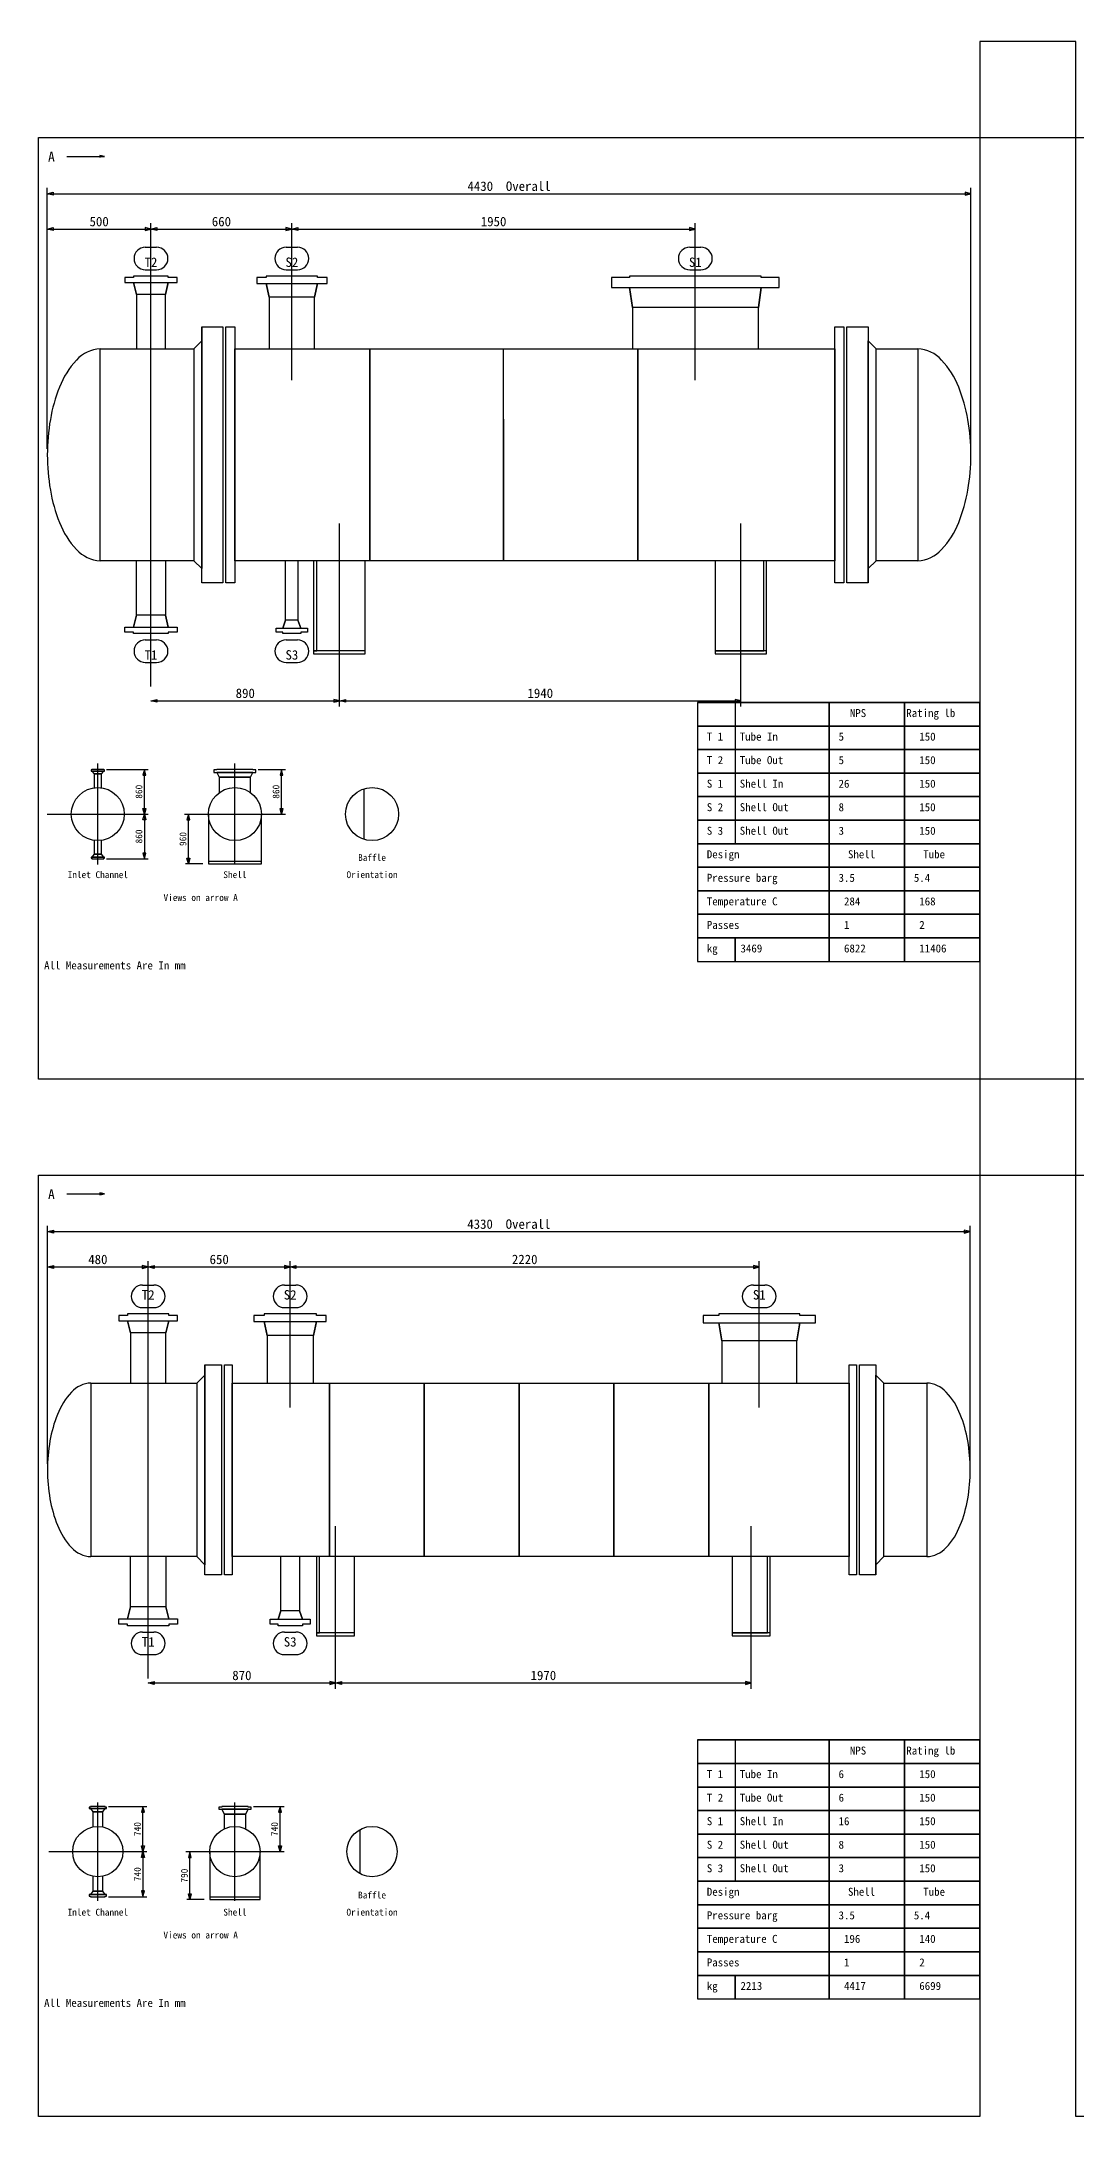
# Model space of a CAD drawing. Header units: millimetres. Extents: x -3006 to 2296, y -71 to 9552.
# Drawn here: x -1923 to -844, y 2090 to 4250 of the extents above; entities that cross this region are included whole.
import ezdxf
from ezdxf.enums import TextEntityAlignment as Align

# ---------------------------------------------------------------- set-up
doc = ezdxf.new("R2010")
doc.units = ezdxf.units.MM
for name, color, linetype in [('1', 7, 'Continuous'), ('11', 7, 'Continuous'), ('12', 7, 'Continuous'), ('2', 7, 'Continuous'), ('7', 7, 'Continuous'), ('8', 7, 'Continuous')]:
    doc.layers.add(name, color=color, linetype=linetype)

msp = doc.modelspace()

# ---------------------------------------------------------------- linework, layer by layer
msp.add_line((-1861.885, 3049.318), (-1856.983, 3050.299))
at = {"color": 1}
for points in [[(-945.219, 4150.364), (-845.219, 4150.364), (-845.219, 4250.364), (-945.219, 4250.364)], [(-945.219, 3069.972), (-845.219, 3069.972), (-845.219, 3169.972), (-945.219, 3169.972)]]:
    msp.add_lwpolyline(points, close=True, dxfattribs=at)
at = {"layer": '1'}
for p, q in [((-1896.199, 4130.692), (-1856.983, 4130.692)), ((-1916.577, 3826.11), (-1916.577, 4097.987)), ((-954.468, 3826.11), (-954.468, 4097.987)), ((-1808.6, 3578.78), (-1808.6, 4061.184)), ((-1808.6, 3959.575), (-1808.6, 4061.184)), ((-1661.8, 3897.807), (-1661.8, 4061.184)), ((-1241.509, 3897.807), (-1241.509, 4061.184)), ((-1814.483, 4036.184), (-1802.718, 4036.184)), ((-1667.682, 4036.184), (-1655.917, 4036.184)), ((-1247.391, 4036.184), (-1235.626, 4036.184)), ((-1814.483, 4012.655), (-1802.718, 4012.655)), ((-1667.682, 4012.655), (-1655.917, 4012.655)), ((-1247.391, 4012.655), (-1235.626, 4012.655)), ((-1612.113, 3557.701), (-1612.113, 3748.285)), ((-1193.973, 3557.701), (-1193.973, 3748.285)), ((-1814.483, 3627.309), (-1802.718, 3627.309)), ((-1667.682, 3627.309), (-1655.917, 3627.309)), ((-1814.483, 3603.78), (-1802.718, 3603.78)), ((-1667.682, 3603.78), (-1655.917, 3603.78)), ((-1863.986, 3393.184), (-1863.986, 3498.452)), ((-1854.764, 3492.414), (-1811.352, 3492.414)), ((-1721.129, 3393.184), (-1721.129, 3498.452)), ((-1696.851, 3492.414), (-1668.495, 3492.414)), ((-1916.62, 3445.818), (-1811.352, 3445.818)), ((-1773.763, 3445.818), (-1668.495, 3445.818)), ((-1854.764, 3399.222), (-1811.352, 3399.222)), ((-1754.715, 3393.943), (-1772.573, 3393.943)), ((-1896.199, 3050.299), (-1856.983, 3050.299)), ((-1916.374, 2769.095), (-1916.374, 3017.162)), ((-955.115, 2769.095), (-955.115, 3017.162)), ((-1811.474, 2545.521), (-1811.474, 2980.414)), ((-1811.474, 2878.394), (-1811.474, 2980.414)), ((-1663.579, 2827.74), (-1663.579, 2980.414)), ((-1174.922, 2827.74), (-1174.922, 2980.414)), ((-1817.356, 2955.414), (-1805.591, 2955.414)), ((-1669.461, 2955.414), (-1657.697, 2955.414)), ((-1180.805, 2955.414), (-1169.04, 2955.414)), ((-1817.356, 2931.884), (-1805.591, 2931.884)), ((-1669.461, 2931.884), (-1657.697, 2931.884)), ((-1180.805, 2931.884), (-1169.04, 2931.884)), ((-1616.297, 2534.965), (-1616.297, 2704.323)), ((-1183.279, 2534.965), (-1183.279, 2704.323)), ((-1817.356, 2594.051), (-1805.591, 2594.051)), ((-1669.461, 2594.051), (-1657.697, 2594.051)), ((-1817.356, 2570.521), (-1805.591, 2570.521)), ((-1669.461, 2570.521), (-1657.697, 2570.521)), ((-1863.986, 2314.26), (-1863.986, 2416.59)), ((-1852.724, 2412.407), (-1812.821, 2412.407)), ((-1721.129, 2314.26), (-1721.129, 2416.59)), ((-1701.782, 2412.407), (-1669.964, 2412.407)), ((-1915.151, 2365.425), (-1812.821, 2365.425)), ((-1772.294, 2365.425), (-1669.964, 2365.425)), ((-1852.724, 2318.442), (-1812.821, 2318.442)), ((-1753.246, 2315.386), (-1771.103, 2315.386))]:
    msp.add_line(p, q, dxfattribs=at)
for points in [[(-1856.983, 4130.692), (-1861.885, 4131.672), (-1861.885, 4129.712)], [(-1916.577, 4091.859), (-1910.554, 4093.365), (-1910.554, 4090.354), (-1916.577, 4091.859), (-954.468, 4091.859), (-960.49, 4093.365), (-960.49, 4090.354), (-954.468, 4091.859)], [(-1916.577, 4055.078), (-1910.554, 4056.584), (-1910.554, 4053.573), (-1916.577, 4055.078), (-1808.6, 4055.078), (-1814.623, 4056.584), (-1814.623, 4053.573), (-1808.6, 4055.078)], [(-1808.6, 4055.078), (-1802.578, 4056.584), (-1802.578, 4053.573), (-1808.6, 4055.078), (-1661.907, 4055.078), (-1667.93, 4056.584), (-1667.93, 4053.573), (-1661.907, 4055.078)], [(-1661.907, 4055.078), (-1655.67, 4056.584), (-1655.67, 4053.573), (-1661.907, 4055.078), (-1241.616, 4055.078), (-1247.639, 4056.584), (-1247.639, 4053.573), (-1241.616, 4055.078)], [(-1808.6, 3563.807), (-1802.578, 3565.312), (-1802.578, 3562.301), (-1808.6, 3563.807), (-1612.006, 3563.807), (-1618.243, 3565.312), (-1618.243, 3562.301), (-1612.006, 3563.807)], [(-1612.006, 3563.807), (-1605.983, 3565.312), (-1605.983, 3562.301), (-1612.006, 3563.807), (-1193.866, 3563.807), (-1200.103, 3565.312), (-1200.103, 3562.301), (-1193.866, 3563.807)], [(-1815.505, 3445.818), (-1817.013, 3451.743), (-1813.997, 3451.743), (-1815.505, 3445.818), (-1815.505, 3492.36), (-1817.013, 3486.434), (-1813.997, 3486.434), (-1815.505, 3492.36)], [(-1672.648, 3445.818), (-1674.156, 3451.743), (-1671.14, 3451.743), (-1672.648, 3445.818), (-1672.648, 3492.36), (-1674.156, 3486.434), (-1671.14, 3486.434), (-1672.648, 3492.36)], [(-1815.505, 3445.818), (-1813.997, 3439.893), (-1817.013, 3439.893), (-1815.505, 3445.818), (-1815.505, 3399.276), (-1813.997, 3405.202), (-1817.013, 3405.202), (-1815.505, 3399.276)], [(-1769.61, 3393.89), (-1771.118, 3399.923), (-1768.102, 3399.923), (-1769.61, 3393.89), (-1769.61, 3445.818), (-1771.118, 3439.893), (-1768.102, 3439.893), (-1769.61, 3445.818)], [(-1856.983, 3050.299), (-1861.885, 3051.279), (-1861.885, 3049.318)], [(-1916.374, 3011.034), (-1910.216, 3012.574), (-1910.216, 3009.495), (-1916.374, 3011.034), (-955.115, 3011.034), (-961.273, 3012.574), (-961.273, 3009.495), (-955.115, 3011.034)], [(-1916.374, 2974.308), (-1910.216, 2975.848), (-1910.216, 2972.769), (-1916.374, 2974.308), (-1811.474, 2974.308), (-1817.631, 2975.848), (-1817.631, 2972.769), (-1811.474, 2974.308)], [(-1811.474, 2974.308), (-1805.316, 2975.848), (-1805.316, 2972.769), (-1811.474, 2974.308), (-1663.469, 2974.308), (-1669.627, 2975.848), (-1669.627, 2972.769), (-1663.469, 2974.308)], [(-1663.469, 2974.308), (-1657.531, 2975.848), (-1657.531, 2972.769), (-1663.469, 2974.308), (-1174.812, 2974.308), (-1180.97, 2975.848), (-1180.97, 2972.769), (-1174.812, 2974.308)], [(-1811.474, 2541.071), (-1805.316, 2542.61), (-1805.316, 2539.531), (-1811.474, 2541.071), (-1616.407, 2541.071), (-1622.345, 2542.61), (-1622.345, 2539.531), (-1616.407, 2541.071)], [(-1616.407, 2541.071), (-1610.249, 2542.61), (-1610.249, 2539.531), (-1616.407, 2541.071), (-1183.169, 2541.071), (-1189.327, 2542.61), (-1189.327, 2539.531), (-1183.169, 2541.071)], [(-1817.004, 2365.425), (-1818.532, 2371.409), (-1815.476, 2371.409), (-1817.004, 2365.425), (-1817.004, 2412.407), (-1818.532, 2406.423), (-1815.476, 2406.423), (-1817.004, 2412.407)], [(-1674.146, 2365.425), (-1675.674, 2371.409), (-1672.619, 2371.409), (-1674.146, 2365.425), (-1674.146, 2412.407), (-1675.674, 2406.423), (-1672.619, 2406.423), (-1674.146, 2412.407)], [(-1817.004, 2365.425), (-1815.476, 2359.44), (-1818.532, 2359.44), (-1817.004, 2365.425), (-1817.004, 2318.442), (-1815.476, 2324.426), (-1818.532, 2324.426), (-1817.004, 2318.442)], [(-1768.111, 2315.386), (-1769.639, 2321.371), (-1766.583, 2321.371), (-1768.111, 2315.386), (-1768.111, 2365.425), (-1769.639, 2359.44), (-1766.583, 2359.44), (-1768.111, 2365.425)]]:
    msp.add_lwpolyline(points, dxfattribs=at)
for centre, start, end in [((-1814.483, 4024.42), 90, 270), ((-1802.718, 4024.42), 270, 90), ((-1667.682, 4024.42), 90, 270), ((-1655.917, 4024.42), 270, 90), ((-1247.391, 4024.42), 90, 270), ((-1235.626, 4024.42), 270, 90), ((-1814.483, 3615.545), 90, 270), ((-1802.718, 3615.545), 270, 90), ((-1667.682, 3615.545), 90, 270), ((-1655.917, 3615.545), 270, 90), ((-1817.356, 2943.649), 90, 270), ((-1805.591, 2943.649), 270, 90), ((-1669.461, 2943.649), 90, 270), ((-1657.697, 2943.649), 270, 90), ((-1180.805, 2943.649), 90, 270), ((-1169.04, 2943.649), 270, 90), ((-1817.356, 2582.286), 90, 270), ((-1805.591, 2582.286), 270, 90), ((-1669.461, 2582.286), 90, 270), ((-1657.697, 2582.286), 270, 90)]:
    msp.add_arc(centre, 11.765, start, end, dxfattribs=at)
at = {"layer": '11'}
for points in [[(-1925.611, 4150.364), (-945.219, 4150.364), (-945.219, 3169.972), (-1925.611, 3169.972), (-1925.611, 4150.364)], [(-845.219, 4150.364), (135.174, 4150.364), (135.174, 3169.972), (-845.219, 3169.972), (-845.219, 4150.364)], [(-1239.336, 3562.065), (-945.219, 3562.065), (-1239.336, 3562.065), (-1239.336, 3537.555), (-945.219, 3537.555), (-1239.336, 3537.555), (-1239.336, 3513.045), (-945.219, 3513.045), (-1239.336, 3513.045), (-1239.336, 3488.535), (-945.219, 3488.535), (-1239.336, 3488.535), (-1239.336, 3464.025), (-945.219, 3464.025), (-1239.336, 3464.025), (-1239.336, 3439.516), (-945.219, 3439.516), (-1239.336, 3439.516), (-1239.336, 3415.006), (-945.219, 3415.006), (-1239.336, 3415.006), (-1239.336, 3390.496), (-945.219, 3390.496), (-1239.336, 3390.496), (-1239.336, 3365.986), (-945.219, 3365.986), (-1239.336, 3365.986), (-1239.336, 3341.476), (-945.219, 3341.476), (-1239.336, 3341.476), (-1239.336, 3316.966), (-945.219, 3316.966), (-1239.336, 3316.966), (-1239.336, 3292.457), (-1200.121, 3292.457), (-1200.121, 3316.966), (-1200.121, 3292.457), (-1102.081, 3292.457), (-1102.081, 3562.065), (-1102.081, 3292.457), (-1023.65, 3292.457), (-1023.65, 3562.065), (-1023.65, 3292.457), (-945.219, 3292.457), (-945.219, 3562.065), (-1200.121, 3562.065), (-1200.121, 3415.006)], [(-1925.611, 3069.972), (-945.219, 3069.972), (-945.219, 2089.58), (-1925.611, 2089.58), (-1925.611, 3069.972)], [(-845.219, 3069.972), (135.173, 3069.972), (135.173, 2089.58), (-845.219, 2089.58), (-845.219, 3069.972)], [(-1239.336, 2481.671), (-945.219, 2481.671), (-1239.336, 2481.671), (-1239.336, 2457.161), (-945.219, 2457.161), (-1239.336, 2457.161), (-1239.336, 2432.651), (-945.219, 2432.651), (-1239.336, 2432.651), (-1239.336, 2408.142), (-945.219, 2408.142), (-1239.336, 2408.142), (-1239.336, 2383.632), (-945.219, 2383.632), (-1239.336, 2383.632), (-1239.336, 2359.122), (-945.219, 2359.122), (-1239.336, 2359.122), (-1239.336, 2334.612), (-945.219, 2334.612), (-1239.336, 2334.612), (-1239.336, 2310.102), (-945.219, 2310.102), (-1239.336, 2310.102), (-1239.336, 2285.593), (-945.219, 2285.593), (-1239.336, 2285.593), (-1239.336, 2261.083), (-945.219, 2261.083), (-1239.336, 2261.083), (-1239.336, 2236.573), (-945.219, 2236.573), (-1239.336, 2236.573), (-1239.336, 2212.063), (-1200.121, 2212.063), (-1200.121, 2236.573), (-1200.121, 2212.063), (-1102.081, 2212.063), (-1102.081, 2481.671), (-1102.081, 2212.063), (-1023.65, 2212.063), (-1023.65, 2481.671), (-1023.65, 2212.063), (-945.219, 2212.063), (-945.219, 2481.671), (-1200.121, 2481.671), (-1200.121, 2334.612)]]:
    msp.add_lwpolyline(points, dxfattribs=at)
at = {"layer": '2'}
for p, q in [((-1861.406, 3930.325), (-1861.406, 3930.325)), ((-1009.639, 3930.325), (-1009.639, 3930.325)), ((-1861.406, 3709.64), (-1861.406, 3709.64)), ((-1009.639, 3709.64), (-1009.639, 3709.64)), ((-1586.891, 3471.336), (-1586.891, 3420.3)), ((-1748.763, 3445.818), (-1748.763, 3393.943)), ((-1693.495, 3393.943), (-1693.495, 3445.818)), ((-1748.763, 3396.92), (-1693.495, 3396.92)), ((-1748.763, 3393.943), (-1693.495, 3393.943)), ((-1871.181, 2853.354), (-1871.181, 2853.354)), ((-1000.308, 2853.354), (-1000.308, 2853.354)), ((-1871.181, 2672.581), (-1871.181, 2672.581)), ((-1000.308, 2672.581), (-1000.308, 2672.581)), ((-1590.495, 2343.085), (-1590.495, 2387.764)), ((-1747.294, 2365.425), (-1747.294, 2315.386)), ((-1694.964, 2315.386), (-1694.964, 2365.425)), ((-1747.294, 2318.363), (-1694.964, 2318.363)), ((-1747.294, 2315.386), (-1694.964, 2315.386))]:
    msp.add_line(p, q, dxfattribs=at)
for points in [[(-1793.544, 3930.325), (-1793.544, 3986.894), (-1790.533, 3999.369), (-1781.284, 3999.369), (-1781.284, 4004.532), (-1790.533, 4004.532), (-1790.533, 4006.037), (-1826.668, 4006.037), (-1826.668, 4004.532), (-1835.917, 4004.532), (-1835.917, 3999.369), (-1826.668, 3999.369), (-1790.533, 3999.369), (-1793.544, 3986.894), (-1823.657, 3986.894), (-1826.668, 3999.369), (-1823.657, 3986.894), (-1823.657, 3930.325)], [(-1638.247, 3930.325), (-1638.247, 3984.098), (-1635.236, 3998.294), (-1624.911, 3998.294), (-1624.911, 4004.532), (-1635.236, 4004.532), (-1635.236, 4006.037), (-1688.579, 4006.037), (-1688.579, 4004.532), (-1698.473, 4004.532), (-1698.473, 3998.294), (-1688.579, 3998.294), (-1635.236, 3998.294), (-1638.247, 3984.098), (-1685.567, 3984.098), (-1688.579, 3998.294), (-1685.567, 3984.098), (-1685.567, 3930.325)], [(-1175.798, 3930.325), (-1175.798, 3973.343), (-1172.787, 3994.207), (-1154.289, 3994.207), (-1154.289, 4004.532), (-1172.787, 4004.532), (-1172.787, 4006.037), (-1310.016, 4006.037), (-1310.016, 4004.532), (-1328.944, 4004.532), (-1328.944, 3994.207), (-1310.016, 3994.207), (-1172.787, 3994.207), (-1175.798, 3973.343), (-1307.004, 3973.343), (-1310.016, 3994.207), (-1307.004, 3973.343), (-1307.004, 3930.325)], [(-1763.861, 3930.325), (-1755.688, 3938.498), (-1755.688, 3953.34), (-1733.748, 3953.34), (-1733.748, 3686.625), (-1755.688, 3686.625), (-1755.688, 3953.34), (-1755.688, 3701.466), (-1763.861, 3709.64)], [(-1730.737, 3953.34), (-1721.273, 3953.34), (-1721.273, 3686.625), (-1730.737, 3686.625), (-1730.737, 3953.34)], [(-1096.214, 3953.34), (-1086.75, 3953.34), (-1086.75, 3686.625), (-1096.214, 3686.625), (-1096.214, 3953.34)], [(-1053.195, 3709.64), (-1061.369, 3701.466), (-1061.369, 3686.625), (-1083.738, 3686.625), (-1083.738, 3953.34), (-1061.369, 3953.34), (-1061.369, 3686.625), (-1061.369, 3938.498), (-1053.195, 3930.325)], [(-1861.513, 3930.325), (-1763.861, 3930.325), (-1763.861, 3709.64), (-1861.513, 3709.64), (-1861.513, 3930.325)], [(-1721.273, 3930.325), (-1096.214, 3930.325), (-1096.214, 3709.64), (-1721.273, 3709.64), (-1721.273, 3930.325)], [(-1053.195, 3930.325), (-1009.746, 3930.325), (-1009.746, 3709.64), (-1053.195, 3709.64), (-1053.195, 3930.325)], [(-1793.544, 3709.64), (-1793.544, 3653.07), (-1790.533, 3640.595), (-1781.284, 3640.595), (-1781.284, 3635.433), (-1790.533, 3635.433), (-1790.533, 3633.927), (-1826.668, 3633.927), (-1826.668, 3635.433), (-1835.917, 3635.433), (-1835.917, 3640.595), (-1826.668, 3640.595), (-1790.533, 3640.595), (-1793.544, 3653.07), (-1823.657, 3653.07), (-1826.668, 3640.595), (-1823.657, 3653.07), (-1823.657, 3709.64)], [(-1655.454, 3709.64), (-1655.454, 3647.693), (-1652.443, 3639.519), (-1645.56, 3639.519), (-1645.56, 3635.433), (-1652.443, 3635.433), (-1652.443, 3633.927), (-1671.371, 3633.927), (-1671.371, 3635.433), (-1678.254, 3635.433), (-1678.254, 3639.519), (-1671.371, 3639.519), (-1652.443, 3639.519), (-1655.454, 3647.693), (-1668.36, 3647.693), (-1671.371, 3639.519), (-1668.36, 3647.693), (-1668.36, 3709.64)], [(-1585.334, 3612.848), (-1585.334, 3709.64), (-1639.107, 3709.64), (-1639.107, 3612.848), (-1585.334, 3612.848), (-1585.334, 3615.859), (-1639.107, 3615.859), (-1635.881, 3615.859), (-1635.881, 3709.64)], [(-1167.194, 3612.848), (-1167.194, 3709.64), (-1220.967, 3709.64), (-1220.967, 3612.848), (-1167.194, 3612.848), (-1167.194, 3615.859), (-1220.967, 3615.859), (-1170.205, 3615.859), (-1170.205, 3709.64)], [(-1860.215, 3473.183), (-1860.215, 3487.619), (-1857.845, 3490.528), (-1857.091, 3490.528), (-1857.091, 3491.821), (-1857.845, 3491.821), (-1857.845, 3492.36), (-1870.127, 3492.36), (-1870.127, 3491.821), (-1870.881, 3491.821), (-1870.881, 3490.528), (-1870.127, 3490.528), (-1857.845, 3490.528), (-1870.127, 3490.528), (-1867.757, 3487.619), (-1860.215, 3487.619), (-1867.757, 3487.619), (-1867.757, 3473.183)], [(-1704.753, 3468.012), (-1704.753, 3484.172), (-1702.383, 3489.235), (-1699.259, 3489.235), (-1699.259, 3491.821), (-1702.383, 3491.821), (-1702.383, 3492.36), (-1739.875, 3492.36), (-1739.875, 3491.821), (-1742.999, 3491.821), (-1742.999, 3489.235), (-1739.875, 3489.235), (-1702.383, 3489.235), (-1739.875, 3489.235), (-1737.505, 3484.172), (-1704.753, 3484.172), (-1737.505, 3484.172), (-1737.505, 3468.012)], [(-1867.757, 3418.453), (-1867.757, 3404.017), (-1870.127, 3401.108), (-1870.881, 3401.108), (-1870.881, 3399.815), (-1870.127, 3399.815), (-1870.127, 3399.276), (-1857.845, 3399.276), (-1857.845, 3399.815), (-1857.091, 3399.815), (-1857.091, 3401.108), (-1857.845, 3401.108), (-1870.127, 3401.108), (-1857.845, 3401.108), (-1860.215, 3404.017), (-1867.757, 3404.017), (-1860.215, 3404.017), (-1860.215, 3418.453)], [(-1793, 2853.354), (-1793, 2905.694), (-1789.922, 2918.229), (-1780.905, 2918.229), (-1780.905, 2923.727), (-1789.922, 2923.727), (-1789.922, 2925.267), (-1833.025, 2925.267), (-1833.025, 2923.727), (-1842.042, 2923.727), (-1842.042, 2918.229), (-1833.025, 2918.229), (-1789.922, 2918.229), (-1793, 2905.694), (-1829.947, 2905.694), (-1833.025, 2918.229), (-1829.947, 2905.694), (-1829.947, 2853.354)], [(-1639.278, 2853.354), (-1639.278, 2902.835), (-1636.199, 2917.35), (-1626.083, 2917.35), (-1626.083, 2923.727), (-1636.199, 2923.727), (-1636.199, 2925.267), (-1690.739, 2925.267), (-1690.739, 2923.727), (-1701.295, 2923.727), (-1701.295, 2917.35), (-1690.739, 2917.35), (-1636.199, 2917.35), (-1639.278, 2902.835), (-1687.66, 2902.835), (-1690.739, 2917.35), (-1687.66, 2902.835), (-1687.66, 2853.354)], [(-1135.667, 2853.354), (-1135.667, 2897.337), (-1132.588, 2916.03), (-1116.314, 2916.03), (-1116.314, 2923.727), (-1132.588, 2923.727), (-1132.588, 2925.267), (-1217.037, 2925.267), (-1217.037, 2923.727), (-1233.311, 2923.727), (-1233.311, 2916.03), (-1217.037, 2916.03), (-1132.588, 2916.03), (-1135.667, 2897.337), (-1213.958, 2897.337), (-1217.037, 2916.03), (-1213.958, 2897.337), (-1213.958, 2853.354)], [(-1871.071, 2853.354), (-1760.673, 2853.354), (-1760.673, 2672.581), (-1871.071, 2672.581), (-1871.071, 2853.354)], [(-1760.673, 2853.354), (-1752.316, 2861.71), (-1752.316, 2872.267), (-1735.162, 2872.267), (-1735.162, 2653.669), (-1752.316, 2653.669), (-1752.316, 2872.267), (-1752.316, 2664.225), (-1760.673, 2672.581)], [(-1732.083, 2872.267), (-1724.166, 2872.267), (-1724.166, 2653.669), (-1732.083, 2653.669), (-1732.083, 2872.267)], [(-1724.166, 2853.354), (-1081.128, 2853.354), (-1081.128, 2672.581), (-1724.166, 2672.581), (-1724.166, 2853.354)], [(-1081.128, 2872.267), (-1073.65, 2872.267), (-1073.65, 2653.669), (-1081.128, 2653.669), (-1081.128, 2872.267)], [(-1045.061, 2672.581), (-1053.418, 2664.225), (-1053.418, 2653.669), (-1070.572, 2653.669), (-1070.572, 2872.267), (-1053.418, 2872.267), (-1053.418, 2653.669), (-1053.418, 2861.71), (-1045.061, 2853.354)], [(-1045.061, 2853.354), (-1000.198, 2853.354), (-1000.198, 2672.581), (-1045.061, 2672.581), (-1045.061, 2853.354)], [(-1793, 2672.581), (-1793, 2620.241), (-1789.922, 2607.706), (-1780.905, 2607.706), (-1780.905, 2602.208), (-1789.922, 2602.208), (-1789.922, 2600.668), (-1833.025, 2600.668), (-1833.025, 2602.208), (-1842.042, 2602.208), (-1842.042, 2607.706), (-1833.025, 2607.706), (-1789.922, 2607.706), (-1793, 2620.241), (-1829.947, 2620.241), (-1833.025, 2607.706), (-1829.947, 2620.241), (-1829.947, 2672.581)], [(-1653.793, 2672.581), (-1653.793, 2616.063), (-1650.714, 2607.486), (-1642.797, 2607.486), (-1642.797, 2602.208), (-1650.714, 2602.208), (-1650.714, 2600.668), (-1676.224, 2600.668), (-1676.224, 2602.208), (-1684.581, 2602.208), (-1684.581, 2607.486), (-1676.224, 2607.486), (-1650.714, 2607.486), (-1653.793, 2616.063), (-1673.145, 2616.063), (-1676.224, 2607.486), (-1673.145, 2616.063), (-1673.145, 2672.581)], [(-1596.614, 2590.112), (-1596.614, 2672.581), (-1636.199, 2672.581), (-1636.199, 2590.112), (-1596.614, 2590.112), (-1596.614, 2593.191), (-1636.199, 2593.191), (-1633.12, 2593.191), (-1633.12, 2672.581)], [(-1163.377, 2590.112), (-1163.377, 2672.581), (-1202.962, 2672.581), (-1202.962, 2590.112), (-1163.377, 2590.112), (-1163.377, 2593.191), (-1202.962, 2593.191), (-1166.456, 2593.191), (-1166.456, 2672.581)], [(-1858.638, 2391.017), (-1858.638, 2406.677), (-1856.347, 2410.242), (-1855.073, 2410.242), (-1855.073, 2411.77), (-1856.347, 2411.77), (-1856.347, 2412.407), (-1871.625, 2412.407), (-1871.625, 2411.77), (-1872.899, 2411.77), (-1872.899, 2410.242), (-1871.625, 2410.242), (-1856.347, 2410.242), (-1871.625, 2410.242), (-1869.334, 2406.677), (-1858.638, 2406.677), (-1869.334, 2406.677), (-1869.334, 2391.017)], [(-1709.797, 2388.979), (-1709.797, 2404.386), (-1707.505, 2409.606), (-1704.195, 2409.606), (-1704.195, 2411.77), (-1707.505, 2411.77), (-1707.505, 2412.407), (-1734.753, 2412.407), (-1734.753, 2411.77), (-1738.063, 2411.77), (-1738.063, 2409.606), (-1734.753, 2409.606), (-1707.505, 2409.606), (-1734.753, 2409.606), (-1732.461, 2404.386), (-1709.797, 2404.386), (-1732.461, 2404.386), (-1732.461, 2388.979)], [(-1869.334, 2339.833), (-1869.334, 2324.172), (-1871.625, 2320.607), (-1872.899, 2320.607), (-1872.899, 2319.079), (-1871.625, 2319.079), (-1871.625, 2318.442), (-1856.347, 2318.442), (-1856.347, 2319.079), (-1855.073, 2319.079), (-1855.073, 2320.607), (-1856.347, 2320.607), (-1871.625, 2320.607), (-1856.347, 2320.607), (-1858.638, 2324.172), (-1869.334, 2324.172), (-1858.638, 2324.172), (-1858.638, 2339.833)]]:
    msp.add_lwpolyline(points, dxfattribs=at)
for points in [[(-1861.406, 3930.325, 0.1989124), (-1886.079, 3918.675, 0.09849141), (-1903.892, 3890.375, 0.05459569), (-1913.436, 3856.68, 0.04366094), (-1916.577, 3819.982, 0.04366094), (-1913.436, 3783.284, 0.05459569), (-1903.892, 3749.589, 0.09849141), (-1886.079, 3721.289, 0.1989124), (-1861.406, 3709.64, 0.1989124)], [(-1009.639, 3709.64, 0.1989124), (-984.965, 3721.289, 0.09849141), (-967.153, 3749.589, 0.05459569), (-957.608, 3783.284, 0.04366094), (-954.468, 3819.982, 0.04366094), (-957.608, 3856.68, 0.05459569), (-967.153, 3890.375, 0.09849141), (-984.965, 3918.675, 0.1989124), (-1009.639, 3930.325, 0.1989124)], [(-1871.181, 2853.354, 0.1989124), (-1891.392, 2843.811, 0.09849141), (-1905.983, 2820.63, 0.05459569), (-1913.802, 2793.028, 0.04366094), (-1916.374, 2762.968, 0.04366094), (-1913.802, 2732.907, 0.05459569), (-1905.983, 2705.306, 0.09849141), (-1891.392, 2682.124, 0.1989124), (-1871.181, 2672.581, 0.1989124)], [(-1000.308, 2672.581, 0.1989124), (-980.097, 2682.124, 0.09849141), (-965.506, 2705.306, 0.05459569), (-957.688, 2732.907, 0.04366094), (-955.115, 2762.968, 0.04366094), (-957.688, 2793.028, 0.05459569), (-965.506, 2820.63, 0.09849141), (-980.097, 2843.811, 0.1989124), (-1000.308, 2853.354, 0.1989124)]]:
    msp.add_lwpolyline(points, format="xyb", dxfattribs=at)
for centre, radius in [((-1863.986, 3445.818), 27.634), ((-1721.129, 3445.818), 27.634), ((-1578.272, 3445.818), 27.634), ((-1863.986, 2365.425), 26.165), ((-1721.129, 2365.425), 26.165), ((-1578.272, 2365.425), 26.165)]:
    msp.add_circle(centre, radius, dxfattribs=at)
at = {"layer": '7'}
for points in [[(-1580.602, 3930.325), (-1580.602, 3930.325), (-1580.602, 3782.771), (-1580.602, 3709.64), (-1580.602, 3930.325)], [(-1301.412, 3930.325), (-1301.412, 3930.325), (-1301.412, 3782.771), (-1301.412, 3709.64), (-1301.412, 3930.325)], [(-1622.564, 2853.354), (-1622.564, 2853.354), (-1622.564, 2672.581), (-1622.564, 2672.581), (-1622.564, 2853.354)], [(-1425.079, 2853.354), (-1425.079, 2853.354), (-1425.079, 2672.581), (-1425.079, 2672.581), (-1425.079, 2853.354)], [(-1227.593, 2853.354), (-1227.593, 2853.354), (-1227.593, 2672.581), (-1227.593, 2672.581), (-1227.593, 2853.354)]]:
    msp.add_lwpolyline(points, dxfattribs=at)
at = {"layer": '8'}
for points in [[(-1441.222, 3857.193), (-1441.222, 3857.193), (-1441.222, 3709.64), (-1441.222, 3709.64), (-1441.222, 3930.325)], [(-1524.041, 2853.354), (-1524.041, 2853.354), (-1524.041, 2672.581), (-1524.041, 2672.581), (-1524.041, 2853.354)], [(-1326.556, 2853.354), (-1326.556, 2853.354), (-1326.556, 2672.581), (-1326.556, 2672.581), (-1326.556, 2853.354)]]:
    msp.add_lwpolyline(points, dxfattribs=at)

# ---------------------------------------------------------------- texts
at = {"layer": '1'}
for p in [(-1915.807, 4135.594), (-1915.807, 3055.2)]:
    msp.add_text('A', height=10.294, dxfattribs=at).set_placement(p, align=Align.TOP_LEFT)
for s, height, p in [('4430  Overall', 9.80392, (-1435.522, 4091.859)), ('500', 9.8039, (-1862.589, 4055.057)), ('660', 9.8039, (-1735.2, 4055.057)), ('1950', 9.8039, (-1451.654, 4055.057)), ('T2', 9.8039, (-1808.6, 4012.655)), ('S2', 9.8039, (-1661.8, 4012.655)), ('S1', 9.8039, (-1241.509, 4012.655)), ('T1', 9.8039, (-1808.6, 3603.78)), ('S3', 9.8039, (-1661.8, 3603.78)), ('890', 9.8039, (-1710.357, 3563.828)), ('1940', 9.8039, (-1403.043, 3563.828)), ('4330  Overall', 9.80392, (-1435.745, 3011.034)), ('480', 9.8039, (-1863.924, 2974.286)), ('650', 9.8039, (-1737.526, 2974.286)), ('2220', 9.8039, (-1419.251, 2974.286)), ('T2', 9.8039, (-1811.474, 2937.377)), ('S2', 9.8039, (-1663.579, 2937.377)), ('S1', 9.8039, (-1174.922, 2937.377)), ('T1', 9.8039, (-1811.474, 2576.014)), ('S3', 9.8039, (-1663.579, 2576.014)), ('870', 9.8039, (-1713.885, 2541.093)), ('1970', 9.8039, (-1399.788, 2541.093))]:
    msp.add_text(s, height=height, dxfattribs=at).set_placement(p, align=Align.BOTTOM_CENTER)
for s, height, p in [('860', 7.1105, (-1815.519, 3469.116)), ('860', 7.1105, (-1672.661, 3469.116)), ('860', 7.1105, (-1815.519, 3422.52)), ('960', 7.1105, (-1769.596, 3419.881)), ('740', 7.1301, (-1816.988, 2388.916)), ('740', 7.1301, (-1674.131, 2388.916)), ('740', 7.1301, (-1816.988, 2341.933)), ('790', 7.1301, (-1768.127, 2340.405))]:
    msp.add_text(s, height=height, rotation=90, dxfattribs=at).set_placement(p, align=Align.BOTTOM_CENTER)
for s, height, p in [('Baffle', 7.1105, (-1578.272, 3404.151)), ('Inlet Channel', 7.11054, (-1863.986, 3386.294)), ('Shell', 7.1105, (-1721.129, 3386.294)), ('Orientation', 7.11054, (-1578.272, 3386.294)), ('Views on arrow A', 7.11054, (-1756.843, 3362.485)), ('Baffle', 7.1301, (-1578.272, 2323.758)), ('Inlet Channel', 7.13012, (-1863.986, 2305.901)), ('Shell', 7.1301, (-1721.129, 2305.901)), ('Orientation', 7.13012, (-1578.272, 2305.901)), ('Views on arrow A', 7.13012, (-1756.843, 2282.091))]:
    msp.add_text(s, height=height, dxfattribs=at).set_placement(p, align=Align.TOP_CENTER)
at = {"layer": '12'}
for s, height, p in [('NPS', 8.3333, (-1080.513, 3555.202)), ('Rating lb', 8.3333, (-1021.689, 3555.202)), ('T 1', 8.3333, (-1229.532, 3530.692)), ('Tube In', 8.3333, (-1195.219, 3530.692)), ('5', 8.333, (-1092.277, 3530.692)), (' 150', 8.3333, (-1013.846, 3530.692)), ('T 2', 8.3333, (-1229.532, 3506.182)), ('Tube Out', 8.3333, (-1195.219, 3506.182)), ('5', 8.333, (-1092.277, 3506.182)), (' 150', 8.3333, (-1013.846, 3506.182)), ('S 1', 8.3333, (-1229.532, 3481.672)), ('Shell In', 8.3333, (-1195.219, 3481.672)), ('26', 8.3333, (-1092.277, 3481.672)), (' 150', 8.3333, (-1013.846, 3481.672)), ('S 2', 8.3333, (-1229.532, 3457.163)), ('Shell Out', 8.3333, (-1195.219, 3457.163)), ('8', 8.333, (-1092.277, 3457.163)), (' 150', 8.3333, (-1013.846, 3457.163)), ('S 3', 8.3333, (-1229.532, 3432.653)), ('Shell Out', 8.3333, (-1195.219, 3432.653)), ('3', 8.333, (-1092.277, 3432.653)), (' 150', 8.3333, (-1013.846, 3432.653)), ('Design', 8.3333, (-1229.532, 3408.143)), ('Shell', 8.3333, (-1082.473, 3408.143)), ('Tube', 8.3333, (-1004.042, 3408.143)), ('Pressure barg', 8.33333, (-1229.532, 3383.633)), ('3.5', 8.3333, (-1092.277, 3383.633)), ('5.4', 8.3333, (-1013.846, 3383.633)), ('Temperature C', 8.33333, (-1229.532, 3359.123)), (' 284', 8.3333, (-1092.277, 3359.123)), (' 168', 8.3333, (-1013.846, 3359.123)), ('Passes', 8.3333, (-1229.532, 3334.614)), (' 1', 8.3333, (-1092.277, 3334.614)), (' 2', 8.3333, (-1013.846, 3334.614)), ('kg', 8.3333, (-1229.532, 3310.104)), (' 3469', 8.3333, (-1200.121, 3310.104)), (' 6822', 8.3333, (-1092.277, 3310.104)), (' 11406', 8.3333, (-1013.846, 3310.104)), (' All Measurements Are In mm', 8.33333, (-1925.611, 3292.457)), ('NPS', 8.3333, (-1080.513, 2474.808)), ('Rating lb', 8.3333, (-1021.689, 2474.808)), ('T 1', 8.3333, (-1229.532, 2450.298)), ('Tube In', 8.3333, (-1195.219, 2450.298)), ('6', 8.333, (-1092.277, 2450.298)), (' 150', 8.3333, (-1013.846, 2450.298)), ('T 2', 8.3333, (-1229.532, 2425.789)), ('Tube Out', 8.3333, (-1195.219, 2425.789)), ('6', 8.333, (-1092.277, 2425.789)), (' 150', 8.3333, (-1013.846, 2425.789)), ('S 1', 8.3333, (-1229.532, 2401.279)), ('Shell In', 8.3333, (-1195.219, 2401.279)), ('16', 8.3333, (-1092.277, 2401.279)), (' 150', 8.3333, (-1013.846, 2401.279)), ('S 2', 8.3333, (-1229.532, 2376.769)), ('Shell Out', 8.3333, (-1195.219, 2376.769)), ('8', 8.333, (-1092.277, 2376.769)), (' 150', 8.3333, (-1013.846, 2376.769)), ('S 3', 8.3333, (-1229.532, 2352.259)), ('Shell Out', 8.3333, (-1195.219, 2352.259)), ('3', 8.333, (-1092.277, 2352.259)), (' 150', 8.3333, (-1013.846, 2352.259)), ('Design', 8.3333, (-1229.532, 2327.749)), ('Shell', 8.3333, (-1082.473, 2327.749)), ('Tube', 8.3333, (-1004.042, 2327.749)), ('Pressure barg', 8.33333, (-1229.532, 2303.24)), ('3.5', 8.3333, (-1092.277, 2303.24)), ('5.4', 8.3333, (-1013.846, 2303.24)), ('Temperature C', 8.33333, (-1229.532, 2278.73)), (' 196', 8.3333, (-1092.277, 2278.73)), (' 140', 8.3333, (-1013.846, 2278.73)), ('Passes', 8.3333, (-1229.532, 2254.22)), (' 1', 8.3333, (-1092.277, 2254.22)), (' 2', 8.3333, (-1013.846, 2254.22)), ('kg', 8.3333, (-1229.532, 2229.71)), (' 2213', 8.3333, (-1200.121, 2229.71)), (' 4417', 8.3333, (-1092.277, 2229.71)), (' 6699', 8.3333, (-1013.846, 2229.71)), (' All Measurements Are In mm', 8.33333, (-1925.611, 2212.063))]:
    msp.add_text(s, height=height, dxfattribs=at).set_placement(p, align=Align.TOP_LEFT)

doc.saveas('drawing.dxf')
